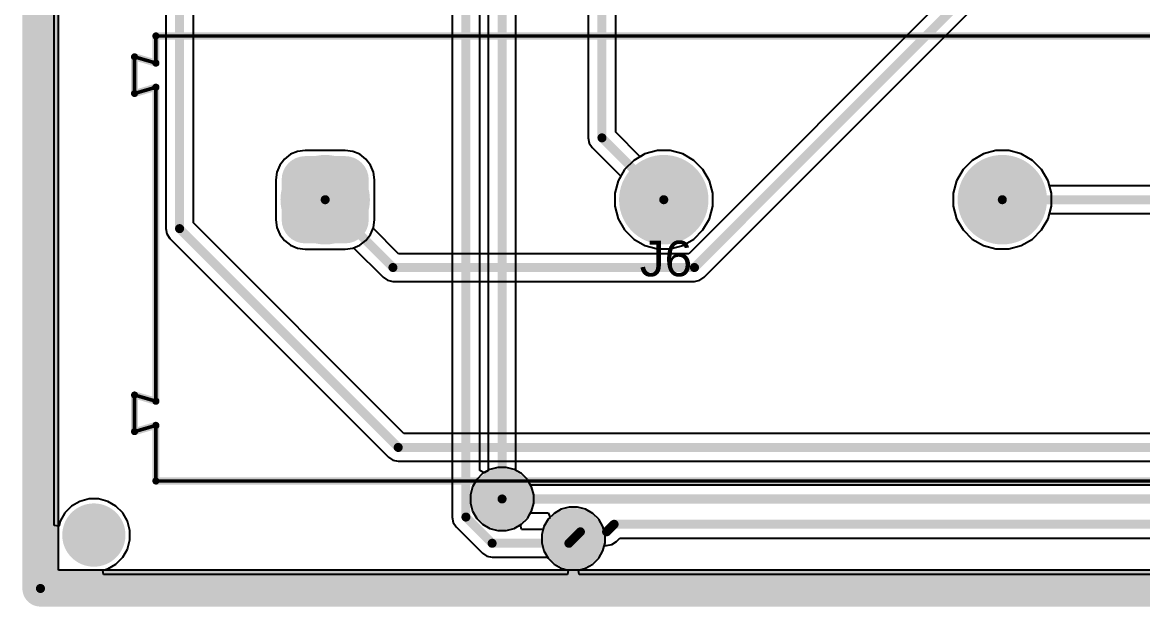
# Model space of a CAD drawing. Header units: inches. Extents: x -8.09 to -2.28, y -0.1 to 6.11.
# Drawn here: x -8.085 to -6.845, y -0.095 to 0.551 of the extents above; entities that cross this region are included whole.
import ezdxf

# ---------------------------------------------------------------- set-up
doc = ezdxf.new("R2010")
doc.units = ezdxf.units.IN
doc.header["$MEASUREMENT"] = 0
for name, color, linetype in [('BottomLayer', 5, 'Continuous'), ('BottomSolder', 6, 'Continuous'), ('InternalPlane1', 76, 'Continuous'), ('InternalPlane2', 16, 'Continuous'), ('KeepOutLayer', 6, 'Continuous'), ('Mechanical3', 76, 'Continuous'), ('Mechanical5', 56, 'Continuous'), ('MultiLayer', 9, 'Continuous'), ('PadHoleLayer', 156, 'Continuous'), ('TopLayer', 1, 'Continuous'), ('TopOverlay', 2, 'Continuous'), ('TopSolder', 216, 'Continuous'), ('ViaHoleLayer', 16, 'Continuous')]:
    doc.layers.add(name, color=color, linetype=linetype)
doc.styles.add('Arial', font='', dxfattribs={"height": 0.2})
doc.styles.get('Arial').set_extended_font_data('Arial')

# ---------------------------------------------------------------- blocks, each defined once
blk = doc.blocks.new('691250910003_114')
at = {"layer": 'BottomLayer'}
h = blk.add_hatch(color=5, dxfattribs=at)
edge = h.paths.add_edge_path()
edge.add_arc((-0.3969, 0.0871), 0.0221, 90, 180)
edge.add_line((-0.4191, 0.0871), (-0.4191, 0.0428))
edge.add_arc((-0.3969, 0.0428), 0.0221, 180, 270)
edge.add_line((-0.3969, 0.0207), (-0.3527, 0.0207))
edge.add_arc((-0.3527, 0.0428), 0.0221, 270, 360)
edge.add_line((-0.3305, 0.0428), (-0.3305, 0.0871))
edge.add_arc((-0.3527, 0.0871), 0.0221, 0, 90)
edge.add_line((-0.3527, 0.1093), (-0.3969, 0.1093))
h = blk.add_hatch(color=5, dxfattribs=at)
edge = h.paths.add_edge_path()
edge.add_arc((0, 0.065), 0.0443, 0, 360)
h = blk.add_hatch(color=5, dxfattribs=at)
edge = h.paths.add_edge_path()
edge.add_arc((0.3748, 0.065), 0.0443, 0, 360)
at = {"layer": 'BottomSolder'}
h = blk.add_hatch(color=6, dxfattribs=at)
edge = h.paths.add_edge_path()
edge.add_arc((-0.3969, 0.0871), 0.0261, 90, 180)
edge.add_line((-0.4231, 0.0871), (-0.4231, 0.0428))
edge.add_arc((-0.3969, 0.0428), 0.0261, 180, 270)
edge.add_line((-0.3969, 0.0167), (-0.3527, 0.0167))
edge.add_arc((-0.3527, 0.0428), 0.0261, 270, 360)
edge.add_line((-0.3265, 0.0428), (-0.3265, 0.0871))
edge.add_arc((-0.3527, 0.0871), 0.0261, 0, 90)
edge.add_line((-0.3527, 0.1133), (-0.3969, 0.1133))
h = blk.add_hatch(color=6, dxfattribs=at)
edge = h.paths.add_edge_path()
edge.add_arc((0, 0.065), 0.0483, 0, 360)
h = blk.add_hatch(color=6, dxfattribs=at)
edge = h.paths.add_edge_path()
edge.add_arc((0.3748, 0.065), 0.0483, 0, 360)
at = {"layer": 'InternalPlane1'}
h = blk.add_hatch(color=76, dxfattribs=at)
edge = h.paths.add_edge_path()
edge.add_arc((-0.3748, 0.065), 0.0495, 0, 360)
h = blk.add_hatch(color=76, dxfattribs=at)
edge = h.paths.add_edge_path()
edge.add_arc((0, 0.065), 0.0495, 0, 360)
h = blk.add_hatch(color=76, dxfattribs=at)
edge = h.paths.add_edge_path()
edge.add_arc((0.3748, 0.065), 0.0495, 0, 360)
at = {"layer": 'InternalPlane2'}
h = blk.add_hatch(color=16, dxfattribs=at)
edge = h.paths.add_edge_path()
edge.add_arc((-0.3748, 0.065), 0.0495, 0, 360)
h = blk.add_hatch(color=16, dxfattribs=at)
edge = h.paths.add_edge_path()
edge.add_arc((0, 0.065), 0.0495, 0, 360)
h = blk.add_hatch(color=16, dxfattribs=at)
edge = h.paths.add_edge_path()
edge.add_arc((0.3748, 0.065), 0.0495, 0, 360)
at = {"layer": 'MultiLayer'}
h = blk.add_hatch(color=9, dxfattribs=at)
edge = h.paths.add_edge_path()
edge.add_arc((-0.3969, 0.0871), 0.0221, 90, 180)
edge.add_line((-0.4191, 0.0871), (-0.4191, 0.0428))
edge.add_arc((-0.3969, 0.0428), 0.0221, 180, 270)
edge.add_line((-0.3969, 0.0207), (-0.3527, 0.0207))
edge.add_arc((-0.3527, 0.0428), 0.0221, 270, 360)
edge.add_line((-0.3305, 0.0428), (-0.3305, 0.0871))
edge.add_arc((-0.3527, 0.0871), 0.0221, 0, 90)
edge.add_line((-0.3527, 0.1093), (-0.3969, 0.1093))
h = blk.add_hatch(color=9, dxfattribs=at)
edge = h.paths.add_edge_path()
edge.add_arc((0, 0.065), 0.0443, 0, 360)
h = blk.add_hatch(color=9, dxfattribs=at)
edge = h.paths.add_edge_path()
edge.add_arc((0.3748, 0.065), 0.0443, 0, 360)
at = {"layer": 'PadHoleLayer'}
h = blk.add_hatch(color=156, dxfattribs=at)
edge = h.paths.add_edge_path()
edge.add_arc((-0.3748, 0.065), 0.0295, 0, 360)
h = blk.add_hatch(color=156, dxfattribs=at)
edge = h.paths.add_edge_path()
edge.add_arc((0, 0.065), 0.0295, 0, 360)
h = blk.add_hatch(color=156, dxfattribs=at)
edge = h.paths.add_edge_path()
edge.add_arc((0.3748, 0.065), 0.0295, 0, 360)
at = {"layer": 'TopLayer'}
h = blk.add_hatch(color=1, dxfattribs=at)
edge = h.paths.add_edge_path()
edge.add_arc((-0.3969, 0.0871), 0.0221, 90, 180)
edge.add_line((-0.4191, 0.0871), (-0.4191, 0.0428))
edge.add_arc((-0.3969, 0.0428), 0.0221, 180, 270)
edge.add_line((-0.3969, 0.0207), (-0.3527, 0.0207))
edge.add_arc((-0.3527, 0.0428), 0.0221, 270, 360)
edge.add_line((-0.3305, 0.0428), (-0.3305, 0.0871))
edge.add_arc((-0.3527, 0.0871), 0.0221, 0, 90)
edge.add_line((-0.3527, 0.1093), (-0.3969, 0.1093))
h = blk.add_hatch(color=1, dxfattribs=at)
edge = h.paths.add_edge_path()
edge.add_arc((0, 0.065), 0.0443, 0, 360)
h = blk.add_hatch(color=1, dxfattribs=at)
edge = h.paths.add_edge_path()
edge.add_arc((0.3748, 0.065), 0.0443, 0, 360)
at = {"layer": 'TopSolder'}
h = blk.add_hatch(color=216, dxfattribs=at)
edge = h.paths.add_edge_path()
edge.add_arc((-0.3969, 0.0871), 0.0261, 90, 180)
edge.add_line((-0.4231, 0.0871), (-0.4231, 0.0428))
edge.add_arc((-0.3969, 0.0428), 0.0261, 180, 270)
edge.add_line((-0.3969, 0.0167), (-0.3527, 0.0167))
edge.add_arc((-0.3527, 0.0428), 0.0261, 270, 360)
edge.add_line((-0.3265, 0.0428), (-0.3265, 0.0871))
edge.add_arc((-0.3527, 0.0871), 0.0261, 0, 90)
edge.add_line((-0.3527, 0.1133), (-0.3969, 0.1133))
h = blk.add_hatch(color=216, dxfattribs=at)
edge = h.paths.add_edge_path()
edge.add_arc((0, 0.065), 0.0483, 0, 360)
h = blk.add_hatch(color=216, dxfattribs=at)
edge = h.paths.add_edge_path()
edge.add_arc((0.3748, 0.065), 0.0483, 0, 360)
at = {"layer": 'Mechanical5'}
for points in [[(-0.5622, 0.2161, 0.00394, 0.00394, 0), (-0.5622, 0.2461, 0.00394, 0.00394, 0)], [(-0.5622, 0.2461, 0.00394, 0.00394, 0), (0.5622, 0.2461, 0.00394, 0.00394, 0)], [(0.5622, -0.2461, 0.00394, 0.00394, 0), (0.5622, 0.2461, 0.00394, 0.00394, 0)], [(-0.5858, 0.223, 0.00394, 0.00394, 0), (-0.5622, 0.2161, 0.00394, 0.00394, 0)], [(-0.5858, 0.1825, 0.00394, 0.00394, 0), (-0.5858, 0.223, 0.00394, 0.00394, 0)], [(-0.5858, 0.1825, 0.00394, 0.00394, 0), (-0.5622, 0.1894, 0.00394, 0.00394, 0)], [(-0.5622, -0.1579, 0.00394, 0.00394, 0), (-0.5622, 0.1894, 0.00394, 0.00394, 0)], [(-0.5858, -0.151, 0.00394, 0.00394, 0), (-0.5622, -0.1579, 0.00394, 0.00394, 0)], [(-0.5858, -0.1915, 0.00394, 0.00394, 0), (-0.5858, -0.151, 0.00394, 0.00394, 0)], [(-0.5858, -0.1915, 0.00394, 0.00394, 0), (-0.5622, -0.1846, 0.00394, 0.00394, 0)], [(-0.5622, -0.2461, 0.00394, 0.00394, 0), (-0.5622, -0.1846, 0.00394, 0.00394, 0)], [(-0.5622, -0.2461, 0.00394, 0.00394, 0), (0.5622, -0.2461, 0.00394, 0.00394, 0)]]:
    blk.add_lwpolyline(points, format="xyseb", dxfattribs=at)
for points in [[(-0.5632, 0.2461, 0.00197, 0.00197, 1), (-0.5612, 0.2461, 0.00197, 0.00197, 1)], [(-0.5632, 0.2461, 0.00197, 0.00197, 1), (-0.5612, 0.2461, 0.00197, 0.00197, 1)], [(0.5612, 0.2461, 0.00197, 0.00197, 1), (0.5632, 0.2461, 0.00197, 0.00197, 1)], [(0.5612, 0.2461, 0.00197, 0.00197, 1), (0.5632, 0.2461, 0.00197, 0.00197, 1)], [(-0.5868, 0.223, 0.00197, 0.00197, 1), (-0.5848, 0.223, 0.00197, 0.00197, 1)], [(-0.5868, 0.223, 0.00197, 0.00197, 1), (-0.5848, 0.223, 0.00197, 0.00197, 1)], [(-0.5632, 0.2161, 0.00197, 0.00197, 1), (-0.5612, 0.2161, 0.00197, 0.00197, 1)], [(-0.5632, 0.2161, 0.00197, 0.00197, 1), (-0.5612, 0.2161, 0.00197, 0.00197, 1)], [(-0.5632, 0.1894, 0.00197, 0.00197, 1), (-0.5612, 0.1894, 0.00197, 0.00197, 1)], [(-0.5632, 0.1894, 0.00197, 0.00197, 1), (-0.5612, 0.1894, 0.00197, 0.00197, 1)], [(-0.5868, 0.1825, 0.00197, 0.00197, 1), (-0.5848, 0.1825, 0.00197, 0.00197, 1)], [(-0.5868, 0.1825, 0.00197, 0.00197, 1), (-0.5848, 0.1825, 0.00197, 0.00197, 1)], [(-0.5868, -0.151, 0.00197, 0.00197, 1), (-0.5848, -0.151, 0.00197, 0.00197, 1)], [(-0.5868, -0.151, 0.00197, 0.00197, 1), (-0.5848, -0.151, 0.00197, 0.00197, 1)], [(-0.5632, -0.1579, 0.00197, 0.00197, 1), (-0.5612, -0.1579, 0.00197, 0.00197, 1)], [(-0.5632, -0.1579, 0.00197, 0.00197, 1), (-0.5612, -0.1579, 0.00197, 0.00197, 1)], [(-0.5632, -0.1846, 0.00197, 0.00197, 1), (-0.5612, -0.1846, 0.00197, 0.00197, 1)], [(-0.5632, -0.1846, 0.00197, 0.00197, 1), (-0.5612, -0.1846, 0.00197, 0.00197, 1)], [(-0.5868, -0.1915, 0.00197, 0.00197, 1), (-0.5848, -0.1915, 0.00197, 0.00197, 1)], [(-0.5868, -0.1915, 0.00197, 0.00197, 1), (-0.5848, -0.1915, 0.00197, 0.00197, 1)], [(-0.5632, -0.2461, 0.00197, 0.00197, 1), (-0.5612, -0.2461, 0.00197, 0.00197, 1)], [(-0.5632, -0.2461, 0.00197, 0.00197, 1), (-0.5612, -0.2461, 0.00197, 0.00197, 1)], [(0.5612, -0.2461, 0.00197, 0.00197, 1), (0.5632, -0.2461, 0.00197, 0.00197, 1)], [(0.5612, -0.2461, 0.00197, 0.00197, 1), (0.5632, -0.2461, 0.00197, 0.00197, 1)]]:
    blk.add_lwpolyline(points, format="xyseb", close=True, dxfattribs=at)
at = {"layer": 'TopOverlay'}
for points in [[(-0.5622, 0.2461, 0.00787, 0.00787, 0), (0.5622, 0.2461, 0.00787, 0.00787, 0)], [(-0.5622, 0.2161, 0.00787, 0.00787, 0), (-0.5622, 0.2461, 0.00787, 0.00787, 0)], [(0.5622, -0.2461, 0.00787, 0.00787, 0), (0.5622, 0.2461, 0.00787, 0.00787, 0)], [(-0.5858, 0.1825, 0.00787, 0.00787, 0), (-0.5858, 0.223, 0.00787, 0.00787, 0)], [(-0.5858, 0.223, 0.00787, 0.00787, 0), (-0.5622, 0.2161, 0.00787, 0.00787, 0)], [(-0.5858, 0.1825, 0.00787, 0.00787, 0), (-0.5622, 0.1894, 0.00787, 0.00787, 0)], [(-0.5622, -0.1579, 0.00787, 0.00787, 0), (-0.5622, 0.1894, 0.00787, 0.00787, 0)], [(-0.5858, -0.1915, 0.00787, 0.00787, 0), (-0.5858, -0.151, 0.00787, 0.00787, 0)], [(-0.5858, -0.151, 0.00787, 0.00787, 0), (-0.5622, -0.1579, 0.00787, 0.00787, 0)], [(-0.5858, -0.1915, 0.00787, 0.00787, 0), (-0.5622, -0.1846, 0.00787, 0.00787, 0)], [(-0.5622, -0.2461, 0.00787, 0.00787, 0), (-0.5622, -0.1846, 0.00787, 0.00787, 0)], [(-0.5622, -0.2461, 0.00787, 0.00787, 0), (0.5622, -0.2461, 0.00787, 0.00787, 0)]]:
    blk.add_lwpolyline(points, format="xyseb", dxfattribs=at)
for points in [[(-0.5642, 0.2461, 0.00394, 0.00394, 1), (-0.5602, 0.2461, 0.00394, 0.00394, 1)], [(-0.5642, 0.2461, 0.00394, 0.00394, 1), (-0.5602, 0.2461, 0.00394, 0.00394, 1)], [(0.5602, 0.2461, 0.00394, 0.00394, 1), (0.5642, 0.2461, 0.00394, 0.00394, 1)], [(0.5602, 0.2461, 0.00394, 0.00394, 1), (0.5642, 0.2461, 0.00394, 0.00394, 1)], [(-0.5878, 0.223, 0.00394, 0.00394, 1), (-0.5839, 0.223, 0.00394, 0.00394, 1)], [(-0.5878, 0.223, 0.00394, 0.00394, 1), (-0.5839, 0.223, 0.00394, 0.00394, 1)], [(-0.5642, 0.2161, 0.00394, 0.00394, 1), (-0.5602, 0.2161, 0.00394, 0.00394, 1)], [(-0.5642, 0.2161, 0.00394, 0.00394, 1), (-0.5602, 0.2161, 0.00394, 0.00394, 1)], [(-0.5878, 0.1825, 0.00394, 0.00394, 1), (-0.5839, 0.1825, 0.00394, 0.00394, 1)], [(-0.5878, 0.1825, 0.00394, 0.00394, 1), (-0.5839, 0.1825, 0.00394, 0.00394, 1)], [(-0.5642, 0.1894, 0.00394, 0.00394, 1), (-0.5602, 0.1894, 0.00394, 0.00394, 1)], [(-0.5642, 0.1894, 0.00394, 0.00394, 1), (-0.5602, 0.1894, 0.00394, 0.00394, 1)], [(-0.5878, -0.151, 0.00394, 0.00394, 1), (-0.5839, -0.151, 0.00394, 0.00394, 1)], [(-0.5878, -0.151, 0.00394, 0.00394, 1), (-0.5839, -0.151, 0.00394, 0.00394, 1)], [(-0.5642, -0.1579, 0.00394, 0.00394, 1), (-0.5602, -0.1579, 0.00394, 0.00394, 1)], [(-0.5642, -0.1579, 0.00394, 0.00394, 1), (-0.5602, -0.1579, 0.00394, 0.00394, 1)], [(-0.5642, -0.1846, 0.00394, 0.00394, 1), (-0.5602, -0.1846, 0.00394, 0.00394, 1)], [(-0.5642, -0.1846, 0.00394, 0.00394, 1), (-0.5602, -0.1846, 0.00394, 0.00394, 1)], [(-0.5878, -0.1915, 0.00394, 0.00394, 1), (-0.5839, -0.1915, 0.00394, 0.00394, 1)], [(-0.5878, -0.1915, 0.00394, 0.00394, 1), (-0.5839, -0.1915, 0.00394, 0.00394, 1)], [(-0.5642, -0.2461, 0.00394, 0.00394, 1), (-0.5602, -0.2461, 0.00394, 0.00394, 1)], [(-0.5642, -0.2461, 0.00394, 0.00394, 1), (-0.5602, -0.2461, 0.00394, 0.00394, 1)], [(0.5602, -0.2461, 0.00394, 0.00394, 1), (0.5642, -0.2461, 0.00394, 0.00394, 1)], [(0.5602, -0.2461, 0.00394, 0.00394, 1), (0.5642, -0.2461, 0.00394, 0.00394, 1)]]:
    blk.add_lwpolyline(points, format="xyseb", close=True, dxfattribs=at)
at = {"layer": 'Mechanical3', "style": 'Arial'}
blk.add_text('J6', height=0.03937, dxfattribs=at).set_placement((-0.0266, -0.0197))

msp = doc.modelspace()

# ---------------------------------------------------------------- hatches: boundary and pattern name
at = {"layer": 'BottomLayer'}
h = msp.add_hatch(color=5, dxfattribs=at)
edge = h.paths.add_edge_path()
edge.add_arc((-7.554, 0.024), 0.025, 0, 360)
h = msp.add_hatch(color=5, dxfattribs=at)
edge = h.paths.add_edge_path()
edge.add_arc((-8.0059, -0.0159), 0.03, 0, 360)
h = msp.add_hatch(color=5, dxfattribs=at)
edge = h.paths.add_edge_path()
edge.add_arc((-7.475, -0.02), 0.025, 0, 360)
at = {"layer": 'BottomSolder'}
h = msp.add_hatch(color=6, dxfattribs=at)
edge = h.paths.add_edge_path()
edge.add_arc((-7.554, 0.024), 0.029, 0, 360)
h = msp.add_hatch(color=6, dxfattribs=at)
edge = h.paths.add_edge_path()
edge.add_arc((-8.0059, -0.0159), 0.034, 0, 360)
h = msp.add_hatch(color=6, dxfattribs=at)
edge = h.paths.add_edge_path()
edge.add_arc((-7.475, -0.02), 0.029, 0, 360)
at = {"layer": 'InternalPlane1'}
h = msp.add_hatch(color=76, dxfattribs=at)
edge = h.paths.add_edge_path()
edge.add_arc((-7.554, 0.024), 0.034, 0, 360)
h = msp.add_hatch(color=76, dxfattribs=at)
edge = h.paths.add_edge_path()
edge.add_arc((-8.0059, -0.0159), 0.035, 0, 360)
h = msp.add_hatch(color=76, dxfattribs=at)
edge = h.paths.add_edge_path()
edge.add_arc((-7.475, -0.02), 0.034, 0, 360)
at = {"layer": 'InternalPlane2'}
h = msp.add_hatch(color=16, dxfattribs=at)
edge = h.paths.add_edge_path()
edge.add_arc((-7.554, 0.024), 0.034, 0, 360)
h = msp.add_hatch(color=16, dxfattribs=at)
edge = h.paths.add_edge_path()
edge.add_arc((-8.0059, -0.0159), 0.035, 0, 360)
h = msp.add_hatch(color=16, dxfattribs=at)
edge = h.paths.add_edge_path()
edge.add_arc((-7.475, -0.02), 0.034, 0, 360)
at = {"layer": 'MultiLayer'}
h = msp.add_hatch(color=9, dxfattribs=at)
edge = h.paths.add_edge_path()
edge.add_arc((-8.0059, -0.0159), 0.03, 0, 360)
at = {"layer": 'PadHoleLayer'}
h = msp.add_hatch(color=156, dxfattribs=at)
edge = h.paths.add_edge_path()
edge.add_arc((-8.0059, -0.0159), 0.015, 0, 360)
at = {"layer": 'TopLayer'}
h = msp.add_hatch(color=1, dxfattribs=at)
edge = h.paths.add_edge_path()
edge.add_arc((-7.554, 0.024), 0.025, 0, 360)
h = msp.add_hatch(color=1, dxfattribs=at)
edge = h.paths.add_edge_path()
edge.add_arc((-8.0059, -0.0159), 0.03, 0, 360)
h = msp.add_hatch(color=1, dxfattribs=at)
edge = h.paths.add_edge_path()
edge.add_arc((-7.475, -0.02), 0.025, 0, 360)
at = {"layer": 'TopSolder'}
h = msp.add_hatch(color=216, dxfattribs=at)
edge = h.paths.add_edge_path()
edge.add_arc((-7.554, 0.024), 0.029, 0, 360)
h = msp.add_hatch(color=216, dxfattribs=at)
edge = h.paths.add_edge_path()
edge.add_arc((-8.0059, -0.0159), 0.034, 0, 360)
h = msp.add_hatch(color=216, dxfattribs=at)
edge = h.paths.add_edge_path()
edge.add_arc((-7.475, -0.02), 0.029, 0, 360)
at = {"layer": 'ViaHoleLayer'}
h = msp.add_hatch(color=16, dxfattribs=at)
edge = h.paths.add_edge_path()
edge.add_arc((-7.554, 0.024), 0.014, 0, 360)
h = msp.add_hatch(color=16, dxfattribs=at)
edge = h.paths.add_edge_path()
edge.add_arc((-7.475, -0.02), 0.014, 0, 360)

# ---------------------------------------------------------------- linework, layer by layer
at = {"layer": 'BottomLayer'}
for p, q in [((-8.0497, -0.0054), (-8.0497, 5.69)), ((-7.9263, 2.0731), (-7.9263, 0.323)), ((-6.8368, 0.8058), (-7.3473, 0.2953)), ((-7.3302, 0.2692), (-6.8197, 0.7797)), ((-7.8957, 0.3293), (-7.8957, 0.7056)), ((-7.7719, 0.4095), (-7.7803, 0.4084)), ((-7.7277, 0.4095), (-7.7719, 0.4095)), ((-7.7193, 0.4084), (-7.7277, 0.4095)), ((-7.3821, 0.4093), (-7.396, 0.4056)), ((-7.3679, 0.4093), (-7.3821, 0.4093)), ((-7.354, 0.4056), (-7.3679, 0.4093)), ((-7.0073, 0.4093), (-7.0212, 0.4056)), ((-6.993, 0.4093), (-7.0073, 0.4093)), ((-6.9792, 0.4056), (-6.993, 0.4093)), ((-7.7949, 0.4), (-7.8, 0.3933)), ((-7.7882, 0.4052), (-7.7949, 0.4)), ((-7.7803, 0.4084), (-7.7882, 0.4052)), ((-7.7114, 0.4052), (-7.7193, 0.4084)), ((-7.7047, 0.4), (-7.7114, 0.4052)), ((-7.6996, 0.3933), (-7.7047, 0.4)), ((-7.4083, 0.3984), (-7.4184, 0.3883)), ((-7.396, 0.4056), (-7.4083, 0.3984)), ((-7.3417, 0.3984), (-7.354, 0.4056)), ((-7.3316, 0.3883), (-7.3417, 0.3984)), ((-7.0335, 0.3984), (-7.0436, 0.3883)), ((-7.0212, 0.4056), (-7.0335, 0.3984)), ((-6.9669, 0.3984), (-6.9792, 0.4056)), ((-6.9568, 0.3883), (-6.9669, 0.3984)), ((-7.8033, 0.3855), (-7.8044, 0.3771)), ((-7.8, 0.3933), (-7.8033, 0.3855)), ((-7.6963, 0.3855), (-7.6996, 0.3933)), ((-7.6952, 0.3771), (-7.6963, 0.3855)), ((-7.4184, 0.3883), (-7.4256, 0.3759)), ((-7.3244, 0.3759), (-7.3316, 0.3883)), ((-7.0436, 0.3883), (-7.0508, 0.3759)), ((-6.9496, 0.3759), (-6.9568, 0.3883)), ((-7.8044, 0.3771), (-7.8044, 0.3328)), ((-7.6952, 0.3328), (-7.6952, 0.3771)), ((-7.4256, 0.3759), (-7.4293, 0.3621)), ((-7.3207, 0.3621), (-7.3244, 0.3759)), ((-7.0508, 0.3759), (-7.0545, 0.3621)), ((-6.9481, 0.3703), (-6.9496, 0.3759)), ((-7.4293, 0.3621), (-7.4293, 0.3478)), ((-7.3207, 0.3478), (-7.3207, 0.3621)), ((-7.0545, 0.3621), (-7.0545, 0.3478)), ((-4.9942, 0.3703), (-6.9481, 0.3703)), ((-7.4293, 0.3478), (-7.4256, 0.334)), ((-7.3244, 0.334), (-7.3207, 0.3478)), ((-7.0545, 0.3478), (-7.0508, 0.334)), ((-6.9496, 0.334), (-6.9481, 0.3397)), ((-6.9481, 0.3397), (-4.9995, 0.3397)), ((-7.9263, 0.323), (-7.9251, 0.3171)), ((-7.6627, 0.0963), (-7.8957, 0.3293)), ((-7.8044, 0.3328), (-7.8033, 0.3244)), ((-7.8033, 0.3244), (-7.8, 0.3166)), ((-7.6967, 0.3235), (-7.6963, 0.3244)), ((-7.6685, 0.2953), (-7.6967, 0.3235)), ((-7.6963, 0.3244), (-7.6952, 0.3328)), ((-7.4256, 0.334), (-7.4184, 0.3216)), ((-7.3316, 0.3216), (-7.3244, 0.334)), ((-7.0508, 0.334), (-7.0436, 0.3216)), ((-6.9568, 0.3216), (-6.9496, 0.334)), ((-7.9251, 0.3171), (-7.9218, 0.3122)), ((-7.9218, 0.3122), (-7.6798, 0.0702)), ((-7.8, 0.3166), (-7.7949, 0.3099)), ((-7.4184, 0.3216), (-7.4083, 0.3115)), ((-7.4083, 0.3115), (-7.396, 0.3044)), ((-7.354, 0.3044), (-7.3417, 0.3115)), ((-7.3417, 0.3115), (-7.3316, 0.3216)), ((-7.0436, 0.3216), (-7.0335, 0.3115)), ((-7.0335, 0.3115), (-7.0212, 0.3044)), ((-6.9792, 0.3044), (-6.9669, 0.3115)), ((-6.9669, 0.3115), (-6.9568, 0.3216)), ((-7.7949, 0.3099), (-7.7882, 0.3047)), ((-7.7882, 0.3047), (-7.7803, 0.3015)), ((-7.7803, 0.3015), (-7.7719, 0.3004)), ((-7.7719, 0.3004), (-7.7277, 0.3004)), ((-7.7277, 0.3004), (-7.7193, 0.3015)), ((-7.7193, 0.3015), (-7.7183, 0.3019)), ((-7.7183, 0.3019), (-7.6857, 0.2692)), ((-7.396, 0.3044), (-7.3821, 0.3007)), ((-7.3821, 0.3007), (-7.3679, 0.3007)), ((-7.3679, 0.3007), (-7.354, 0.3044)), ((-7.0212, 0.3044), (-7.0073, 0.3007)), ((-7.0073, 0.3007), (-6.993, 0.3007)), ((-6.993, 0.3007), (-6.9792, 0.3044)), ((-7.3473, 0.2953), (-7.6685, 0.2953)), ((-7.6857, 0.2692), (-7.6807, 0.2659)), ((-7.6807, 0.2659), (-7.6748, 0.2647)), ((-7.6748, 0.2647), (-7.341, 0.2647)), ((-7.341, 0.2647), (-7.3351, 0.2659)), ((-7.3351, 0.2659), (-7.3302, 0.2692)), ((-5.1353, 0.0963), (-7.6627, 0.0963)), ((-7.6798, 0.0702), (-7.6749, 0.0669)), ((-7.6749, 0.0669), (-7.669, 0.0657)), ((-7.669, 0.0657), (-5.129, 0.0657)), ((-7.5755, 0.052), (-7.582, 0.0455)), ((-7.5675, 0.0566), (-7.5755, 0.052)), ((-7.5586, 0.059), (-7.5675, 0.0566)), ((-7.5494, 0.059), (-7.5586, 0.059)), ((-7.5405, 0.0566), (-7.5494, 0.059)), ((-7.5325, 0.052), (-7.5405, 0.0566)), ((-7.526, 0.0455), (-7.5325, 0.052)), ((-7.5866, 0.0375), (-7.589, 0.0286)), ((-7.582, 0.0455), (-7.5866, 0.0375)), ((-7.5224, 0.0393), (-7.526, 0.0455)), ((-4.3873, 0.0393), (-7.5224, 0.0393)), ((-7.589, 0.0286), (-7.589, 0.0194)), ((-8.0305, 0.0161), (-8.038, 0.0086)), ((-8.0214, 0.0213), (-8.0305, 0.0161)), ((-8.0112, 0.0241), (-8.0214, 0.0213)), ((-8.0007, 0.0241), (-8.0112, 0.0241)), ((-7.9905, 0.0213), (-8.0007, 0.0241)), ((-7.9814, 0.0161), (-7.9905, 0.0213)), ((-7.9739, 0.0086), (-7.9814, 0.0161)), ((-7.589, 0.0194), (-7.5866, 0.0105)), ((-8.038, 0.0086), (-8.0432, -0.0005)), ((-7.9687, -0.0005), (-7.9739, 0.0086)), ((-7.5866, 0.0105), (-7.582, 0.0025)), ((-7.582, 0.0025), (-7.5755, -0.004)), ((-7.5325, -0.004), (-7.526, 0.0025)), ((-7.526, 0.0025), (-7.5224, 0.0087)), ((-7.5224, 0.0087), (-7.5029, 0.0087)), ((-7.503, 0.0015), (-7.5076, -0.0065)), ((-7.5008, 0.0037), (-7.503, 0.0015)), ((-7.5029, 0.0087), (-7.5008, 0.0037)), ((-8.0447, -0.0061), (-8.0497, -0.0054)), ((-8.0432, -0.0005), (-8.0447, -0.0061)), ((-7.9659, -0.0107), (-7.9687, -0.0005)), ((-7.9659, -0.0212), (-7.9659, -0.0107)), ((-7.5755, -0.004), (-7.5675, -0.0086)), ((-7.5675, -0.0086), (-7.5586, -0.011)), ((-7.5586, -0.011), (-7.5494, -0.011)), ((-7.5494, -0.011), (-7.5405, -0.0086)), ((-7.5405, -0.0086), (-7.5325, -0.004)), ((-7.5076, -0.0065), (-7.51, -0.0154)), ((-7.9687, -0.0314), (-7.9659, -0.0212)), ((-7.51, -0.0154), (-7.51, -0.0246)), ((-7.51, -0.0246), (-7.5076, -0.0335)), ((-7.4325, -0.0265), (-7.4275, -0.0232)), ((-7.4275, -0.0232), (-7.4237, -0.0193)), ((-7.4237, -0.0193), (-3.126, -0.0193)), ((-7.9739, -0.0405), (-7.9687, -0.0314)), ((-7.5076, -0.0335), (-7.503, -0.0415)), ((-7.447, -0.0415), (-7.4424, -0.0335)), ((-7.4424, -0.0335), (-7.4408, -0.0276)), ((-7.4408, -0.0276), (-7.4383, -0.0276)), ((-7.4383, -0.0276), (-7.4325, -0.0265)), ((-7.9905, -0.0532), (-7.9814, -0.048)), ((-7.9814, -0.048), (-7.9739, -0.0405)), ((-7.503, -0.0415), (-7.4965, -0.048)), ((-7.4965, -0.048), (-7.4885, -0.0526)), ((-7.4615, -0.0526), (-7.4535, -0.048)), ((-7.4535, -0.048), (-7.447, -0.0415)), ((-7.9961, -0.0547), (-7.9905, -0.0532)), ((-7.9954, -0.0597), (-7.9961, -0.0547)), ((-7.4814, -0.0597), (-7.9954, -0.0597)), ((-7.4885, -0.0526), (-7.4807, -0.0547)), ((-7.4807, -0.0547), (-7.4814, -0.0597)), ((-7.4693, -0.0547), (-7.4615, -0.0526)), ((-7.4686, -0.0597), (-7.4693, -0.0547)), ((-2.3746, -0.0597), (-7.4686, -0.0597))]:
    msp.add_line(p, q, dxfattribs=at)
for points in [[(-7.911, 0.323, 0.01, 0.01, 0), (-7.911, 2.7037, 0.01, 0.01, 0)], [(-7.341, 0.28, 0.01, 0.01, 0), (-6.826, 0.795, 0.01, 0.01, 0)], [(-7.7498, 0.355, 0.01, 0.01, 0), (-7.6748, 0.28, 0.01, 0.01, 0)], [(-7.0002, 0.355, 0.01, 0.01, 0), (-4.9879, 0.355, 0.01, 0.01, 0)], [(-7.911, 0.323, 0.01, 0.01, 0), (-7.669, 0.081, 0.01, 0.01, 0)], [(-7.6748, 0.28, 0.01, 0.01, 0), (-7.341, 0.28, 0.01, 0.01, 0)], [(-7.669, 0.081, 0.01, 0.01, 0), (-5.129, 0.081, 0.01, 0.01, 0)], [(-7.554, 0.024, 0.01, 0.01, 0), (-4.381, 0.024, 0.01, 0.01, 0)], [(-7.4383, -0.0123, 0.01, 0.01, 0), (-7.43, -0.004, 0.01, 0.01, 0)], [(-7.43, -0.004, 0.01, 0.01, 0), (-3.126, -0.004, 0.01, 0.01, 0)], [(-7.475, -0.02, 0.01, 0.01, 0), (-7.4673, -0.0123, 0.01, 0.01, 0)], [(-7.4673, -0.0123, 0.01, 0.01, 0), (-7.4383, -0.0123, 0.01, 0.01, 0)]]:
    msp.add_lwpolyline(points, format="xyseb", dxfattribs=at)
for points in [[(-7.7523, 0.355, 0.005, 0.005, 1), (-7.7473, 0.355, 0.005, 0.005, 1)], [(-7.0027, 0.355, 0.005, 0.005, 1), (-6.9977, 0.355, 0.005, 0.005, 1)], [(-7.9135, 0.323, 0.005, 0.005, 1), (-7.9085, 0.323, 0.005, 0.005, 1)], [(-7.9135, 0.323, 0.005, 0.005, 1), (-7.9085, 0.323, 0.005, 0.005, 1)], [(-7.6773, 0.28, 0.005, 0.005, 1), (-7.6723, 0.28, 0.005, 0.005, 1)], [(-7.6773, 0.28, 0.005, 0.005, 1), (-7.6723, 0.28, 0.005, 0.005, 1)], [(-7.3435, 0.28, 0.005, 0.005, 1), (-7.3385, 0.28, 0.005, 0.005, 1)], [(-7.3435, 0.28, 0.005, 0.005, 1), (-7.3385, 0.28, 0.005, 0.005, 1)], [(-7.6715, 0.081, 0.005, 0.005, 1), (-7.6665, 0.081, 0.005, 0.005, 1)], [(-7.6715, 0.081, 0.005, 0.005, 1), (-7.6665, 0.081, 0.005, 0.005, 1)], [(-7.5565, 0.024, 0.005, 0.005, 1), (-7.5515, 0.024, 0.005, 0.005, 1)], [(-7.4325, -0.004, 0.005, 0.005, 1), (-7.4275, -0.004, 0.005, 0.005, 1)], [(-7.4325, -0.004, 0.005, 0.005, 1), (-7.4275, -0.004, 0.005, 0.005, 1)], [(-7.4698, -0.0123, 0.005, 0.005, 1), (-7.4648, -0.0123, 0.005, 0.005, 1)], [(-7.4698, -0.0123, 0.005, 0.005, 1), (-7.4648, -0.0123, 0.005, 0.005, 1)], [(-7.4408, -0.0123, 0.005, 0.005, 1), (-7.4358, -0.0123, 0.005, 0.005, 1)], [(-7.4408, -0.0123, 0.005, 0.005, 1), (-7.4358, -0.0123, 0.005, 0.005, 1)], [(-7.4775, -0.02, 0.005, 0.005, 1), (-7.4725, -0.02, 0.005, 0.005, 1)]]:
    msp.add_lwpolyline(points, format="xyseb", close=True, dxfattribs=at)
at = {"layer": 'InternalPlane1'}
for p, q in [((-8.0449, -0.0549), (-8.0449, 5.69)), ((-2.3251, -0.0549), (-8.0449, -0.0549))]:
    msp.add_line(p, q, dxfattribs=at)
for points in [[(-8.065, 5.69, 0.04, 0.04, 0), (-8.065, -0.075, 0.04, 0.04, 0)], [(-8.065, -0.075, 0.04, 0.04, 0), (-2.305, -0.075, 0.04, 0.04, 0)]]:
    msp.add_lwpolyline(points, format="xyseb", dxfattribs=at)
msp.add_lwpolyline([(-8.075, -0.075, 0.02, 0.02, 1), (-8.055, -0.075, 0.02, 0.02, 1)], format="xyseb", close=True, dxfattribs=at)
msp.add_lwpolyline([(-8.075, -0.075, 0.02, 0.02, 1), (-8.055, -0.075, 0.02, 0.02, 1)], format="xyseb", close=True, dxfattribs=at)
at = {"layer": 'InternalPlane2'}
for p, q in [((-8.0449, -0.0549), (-8.0449, 5.69)), ((-2.3251, -0.0549), (-8.0449, -0.0549))]:
    msp.add_line(p, q, dxfattribs=at)
for points in [[(-8.065, 5.69, 0.04, 0.04, 0), (-8.065, -0.075, 0.04, 0.04, 0)], [(-8.065, -0.075, 0.04, 0.04, 0), (-2.305, -0.075, 0.04, 0.04, 0)]]:
    msp.add_lwpolyline(points, format="xyseb", dxfattribs=at)
msp.add_lwpolyline([(-8.075, -0.075, 0.02, 0.02, 1), (-8.055, -0.075, 0.02, 0.02, 1)], format="xyseb", close=True, dxfattribs=at)
msp.add_lwpolyline([(-8.075, -0.075, 0.02, 0.02, 1), (-8.055, -0.075, 0.02, 0.02, 1)], format="xyseb", close=True, dxfattribs=at)
at = {"layer": 'KeepOutLayer'}
for points in [[(-8.065, -0.075, 0.01, 0.01, 0), (-8.065, 5.69, 0.01, 0.01, 0)], [(-8.065, -0.075, 0.01, 0.01, 0), (-2.58, -0.075, 0.01, 0.01, 0)]]:
    msp.add_lwpolyline(points, format="xyseb", dxfattribs=at)
msp.add_lwpolyline([(-8.0675, -0.075, 0.005, 0.005, 1), (-8.0625, -0.075, 0.005, 0.005, 1)], format="xyseb", close=True, dxfattribs=at)
msp.add_lwpolyline([(-8.0675, -0.075, 0.005, 0.005, 1), (-8.0625, -0.075, 0.005, 0.005, 1)], format="xyseb", close=True, dxfattribs=at)
at = {"layer": 'TopLayer'}
for p, q in [((-8.0497, -0.0054), (-8.0497, 5.69)), ((-7.5693, 0.9846), (-7.5693, 0.0556)), ((-7.5387, 0.0556), (-7.5387, 0.8642)), ((-7.4587, 0.7627), (-7.4587, 0.4234)), ((-7.4281, 0.4297), (-7.4281, 0.7515)), ((-7.5787, 0.0554), (-7.5787, 0.634)), ((-7.6093, 0.6277), (-7.6093, 0.004)), ((-7.4587, 0.4234), (-7.4576, 0.4175)), ((-7.401, 0.4026), (-7.4281, 0.4297)), ((-7.7719, 0.4095), (-7.7803, 0.4084)), ((-7.7277, 0.4095), (-7.7719, 0.4095)), ((-7.7193, 0.4084), (-7.7277, 0.4095)), ((-7.4576, 0.4175), (-7.4542, 0.4126)), ((-7.4542, 0.4126), (-7.4227, 0.381)), ((-7.3821, 0.4093), (-7.396, 0.4056)), ((-7.3679, 0.4093), (-7.3821, 0.4093)), ((-7.354, 0.4056), (-7.3679, 0.4093)), ((-7.0073, 0.4093), (-7.0212, 0.4056)), ((-6.993, 0.4093), (-7.0073, 0.4093)), ((-6.9792, 0.4056), (-6.993, 0.4093)), ((-7.7949, 0.4), (-7.8, 0.3933)), ((-7.7882, 0.4052), (-7.7949, 0.4)), ((-7.7803, 0.4084), (-7.7882, 0.4052)), ((-7.7114, 0.4052), (-7.7193, 0.4084)), ((-7.7047, 0.4), (-7.7114, 0.4052)), ((-7.6996, 0.3933), (-7.7047, 0.4)), ((-7.396, 0.4056), (-7.401, 0.4026)), ((-7.3417, 0.3984), (-7.354, 0.4056)), ((-7.3316, 0.3883), (-7.3417, 0.3984)), ((-7.0335, 0.3984), (-7.0436, 0.3883)), ((-7.0212, 0.4056), (-7.0335, 0.3984)), ((-6.9669, 0.3984), (-6.9792, 0.4056)), ((-6.9568, 0.3883), (-6.9669, 0.3984)), ((-7.8033, 0.3855), (-7.8044, 0.3771)), ((-7.8, 0.3933), (-7.8033, 0.3855)), ((-7.6963, 0.3855), (-7.6996, 0.3933)), ((-7.6952, 0.3771), (-7.6963, 0.3855)), ((-7.3244, 0.3759), (-7.3316, 0.3883)), ((-7.0436, 0.3883), (-7.0508, 0.3759)), ((-6.9496, 0.3759), (-6.9568, 0.3883)), ((-7.8044, 0.3771), (-7.8044, 0.3328)), ((-7.6952, 0.3328), (-7.6952, 0.3771)), ((-7.4256, 0.3759), (-7.4293, 0.3621)), ((-7.4227, 0.381), (-7.4256, 0.3759)), ((-7.3207, 0.3621), (-7.3244, 0.3759)), ((-7.0508, 0.3759), (-7.0545, 0.3621)), ((-6.9459, 0.3621), (-6.9496, 0.3759)), ((-7.4293, 0.3621), (-7.4293, 0.3478)), ((-7.3207, 0.3478), (-7.3207, 0.3621)), ((-7.0545, 0.3621), (-7.0545, 0.3478)), ((-6.9459, 0.3478), (-6.9459, 0.3621)), ((-7.4293, 0.3478), (-7.4256, 0.334)), ((-7.3244, 0.334), (-7.3207, 0.3478)), ((-7.0545, 0.3478), (-7.0508, 0.334)), ((-6.9496, 0.334), (-6.9459, 0.3478)), ((-7.8044, 0.3328), (-7.8033, 0.3244)), ((-7.8033, 0.3244), (-7.8, 0.3166)), ((-7.6996, 0.3166), (-7.6963, 0.3244)), ((-7.6963, 0.3244), (-7.6952, 0.3328)), ((-7.4256, 0.334), (-7.4184, 0.3216)), ((-7.3316, 0.3216), (-7.3244, 0.334)), ((-7.0508, 0.334), (-7.0436, 0.3216)), ((-6.9568, 0.3216), (-6.9496, 0.334)), ((-7.8, 0.3166), (-7.7949, 0.3099)), ((-7.7047, 0.3099), (-7.6996, 0.3166)), ((-7.4184, 0.3216), (-7.4083, 0.3115)), ((-7.4083, 0.3115), (-7.396, 0.3044)), ((-7.354, 0.3044), (-7.3417, 0.3115)), ((-7.3417, 0.3115), (-7.3316, 0.3216)), ((-7.0436, 0.3216), (-7.0335, 0.3115)), ((-7.0335, 0.3115), (-7.0212, 0.3044)), ((-6.9792, 0.3044), (-6.9669, 0.3115)), ((-6.9669, 0.3115), (-6.9568, 0.3216)), ((-7.7949, 0.3099), (-7.7882, 0.3047)), ((-7.7882, 0.3047), (-7.7803, 0.3015)), ((-7.7803, 0.3015), (-7.7719, 0.3004)), ((-7.7719, 0.3004), (-7.7277, 0.3004)), ((-7.7277, 0.3004), (-7.7193, 0.3015)), ((-7.7193, 0.3015), (-7.7114, 0.3047)), ((-7.7114, 0.3047), (-7.7047, 0.3099)), ((-7.396, 0.3044), (-7.3821, 0.3007)), ((-7.3821, 0.3007), (-7.3679, 0.3007)), ((-7.3679, 0.3007), (-7.354, 0.3044)), ((-7.0212, 0.3044), (-7.0073, 0.3007)), ((-7.0073, 0.3007), (-6.993, 0.3007)), ((-6.993, 0.3007), (-6.9792, 0.3044)), ((-7.5737, 0.053), (-7.5787, 0.0554)), ((-7.5693, 0.0556), (-7.5737, 0.053)), ((-7.5325, 0.052), (-7.5387, 0.0556)), ((-7.526, 0.0455), (-7.5325, 0.052)), ((-7.5214, 0.0375), (-7.526, 0.0455)), ((-7.519, 0.0286), (-7.5214, 0.0375)), ((-7.519, 0.0194), (-7.519, 0.0286)), ((-8.0305, 0.0161), (-8.038, 0.0086)), ((-8.0214, 0.0213), (-8.0305, 0.0161)), ((-8.0112, 0.0241), (-8.0214, 0.0213)), ((-8.0007, 0.0241), (-8.0112, 0.0241)), ((-7.9905, 0.0213), (-8.0007, 0.0241)), ((-7.9814, 0.0161), (-7.9905, 0.0213)), ((-7.9739, 0.0086), (-7.9814, 0.0161)), ((-7.5214, 0.0105), (-7.519, 0.0194)), ((-7.4885, 0.0126), (-7.4965, 0.008)), ((-7.4796, 0.015), (-7.4885, 0.0126)), ((-7.4704, 0.015), (-7.4796, 0.015)), ((-7.4615, 0.0126), (-7.4704, 0.015)), ((-7.4535, 0.008), (-7.4615, 0.0126)), ((-8.038, 0.0086), (-8.0432, -0.0005)), ((-7.9687, -0.0005), (-7.9739, 0.0086)), ((-7.6093, 0.004), (-7.6081, -0.0019)), ((-7.5325, -0.004), (-7.526, 0.0025)), ((-7.526, 0.0025), (-7.5214, 0.0105)), ((-7.503, 0.0015), (-7.5076, -0.0065)), ((-7.4965, 0.008), (-7.503, 0.0015)), ((-7.447, 0.0015), (-7.4535, 0.008)), ((-7.4424, -0.0065), (-7.447, 0.0015)), ((-8.0447, -0.0061), (-8.0497, -0.0054)), ((-8.0432, -0.0005), (-8.0447, -0.0061)), ((-7.9659, -0.0107), (-7.9687, -0.0005)), ((-7.9659, -0.0212), (-7.9659, -0.0107)), ((-7.6081, -0.0019), (-7.6048, -0.0068)), ((-7.6048, -0.0068), (-7.5758, -0.0358)), ((-7.5337, -0.0047), (-7.5325, -0.004)), ((-7.5324, -0.0097), (-7.5337, -0.0047)), ((-7.5085, -0.0097), (-7.5324, -0.0097)), ((-7.5076, -0.0065), (-7.5085, -0.0097)), ((-7.44, -0.0154), (-7.4424, -0.0065)), ((-7.9687, -0.0314), (-7.9659, -0.0212)), ((-7.4424, -0.0335), (-7.44, -0.0246)), ((-7.44, -0.0246), (-7.44, -0.0154)), ((-7.9739, -0.0405), (-7.9687, -0.0314)), ((-7.5758, -0.0358), (-7.5709, -0.0391)), ((-7.447, -0.0415), (-7.4424, -0.0335)), ((-7.9905, -0.0532), (-7.9814, -0.048)), ((-7.9814, -0.048), (-7.9739, -0.0405)), ((-7.5709, -0.0391), (-7.565, -0.0403)), ((-7.565, -0.0403), (-7.5037, -0.0403)), ((-7.5037, -0.0403), (-7.503, -0.0415)), ((-7.503, -0.0415), (-7.4965, -0.048)), ((-7.4965, -0.048), (-7.4885, -0.0526)), ((-7.4615, -0.0526), (-7.4535, -0.048)), ((-7.4535, -0.048), (-7.447, -0.0415)), ((-7.9961, -0.0547), (-7.9905, -0.0532)), ((-7.9954, -0.0597), (-7.9961, -0.0547)), ((-7.4814, -0.0597), (-7.9954, -0.0597)), ((-7.4885, -0.0526), (-7.4807, -0.0547)), ((-7.4807, -0.0547), (-7.4814, -0.0597)), ((-7.4693, -0.0547), (-7.4615, -0.0526)), ((-7.4686, -0.0597), (-7.4693, -0.0547)), ((-2.3746, -0.0597), (-7.4686, -0.0597))]:
    msp.add_line(p, q, dxfattribs=at)
for points in [[(-7.554, 0.024, 0.01, 0.01, 0), (-7.554, 1.225, 0.01, 0.01, 0)], [(-7.4434, 0.4234, 0.01, 0.01, 0), (-7.4434, 0.795, 0.01, 0.01, 0)], [(-7.594, 0.004, 0.01, 0.01, 0), (-7.594, 0.634, 0.01, 0.01, 0)], [(-7.4434, 0.4234, 0.01, 0.01, 0), (-7.375, 0.355, 0.01, 0.01, 0)], [(-7.594, 0.004, 0.01, 0.01, 0), (-7.565, -0.025, 0.01, 0.01, 0)], [(-7.565, -0.025, 0.01, 0.01, 0), (-7.48, -0.025, 0.01, 0.01, 0)], [(-7.48, -0.025, 0.01, 0.01, 0), (-7.475, -0.02, 0.01, 0.01, 0)]]:
    msp.add_lwpolyline(points, format="xyseb", dxfattribs=at)
for points in [[(-7.4459, 0.4234, 0.005, 0.005, 1), (-7.4409, 0.4234, 0.005, 0.005, 1)], [(-7.4459, 0.4234, 0.005, 0.005, 1), (-7.4409, 0.4234, 0.005, 0.005, 1)], [(-7.3775, 0.355, 0.005, 0.005, 1), (-7.3725, 0.355, 0.005, 0.005, 1)], [(-7.5565, 0.024, 0.005, 0.005, 1), (-7.5515, 0.024, 0.005, 0.005, 1)], [(-7.5965, 0.004, 0.005, 0.005, 1), (-7.5915, 0.004, 0.005, 0.005, 1)], [(-7.5965, 0.004, 0.005, 0.005, 1), (-7.5915, 0.004, 0.005, 0.005, 1)], [(-7.5675, -0.025, 0.005, 0.005, 1), (-7.5625, -0.025, 0.005, 0.005, 1)], [(-7.5675, -0.025, 0.005, 0.005, 1), (-7.5625, -0.025, 0.005, 0.005, 1)], [(-7.4825, -0.025, 0.005, 0.005, 1), (-7.4775, -0.025, 0.005, 0.005, 1)], [(-7.4825, -0.025, 0.005, 0.005, 1), (-7.4775, -0.025, 0.005, 0.005, 1)], [(-7.4775, -0.02, 0.005, 0.005, 1), (-7.4725, -0.02, 0.005, 0.005, 1)]]:
    msp.add_lwpolyline(points, format="xyseb", close=True, dxfattribs=at)

# ---------------------------------------------------------------- block references
msp.add_blockref('691250910003_114', (-7.375, 0.29))

doc.saveas('drawing.dxf')
